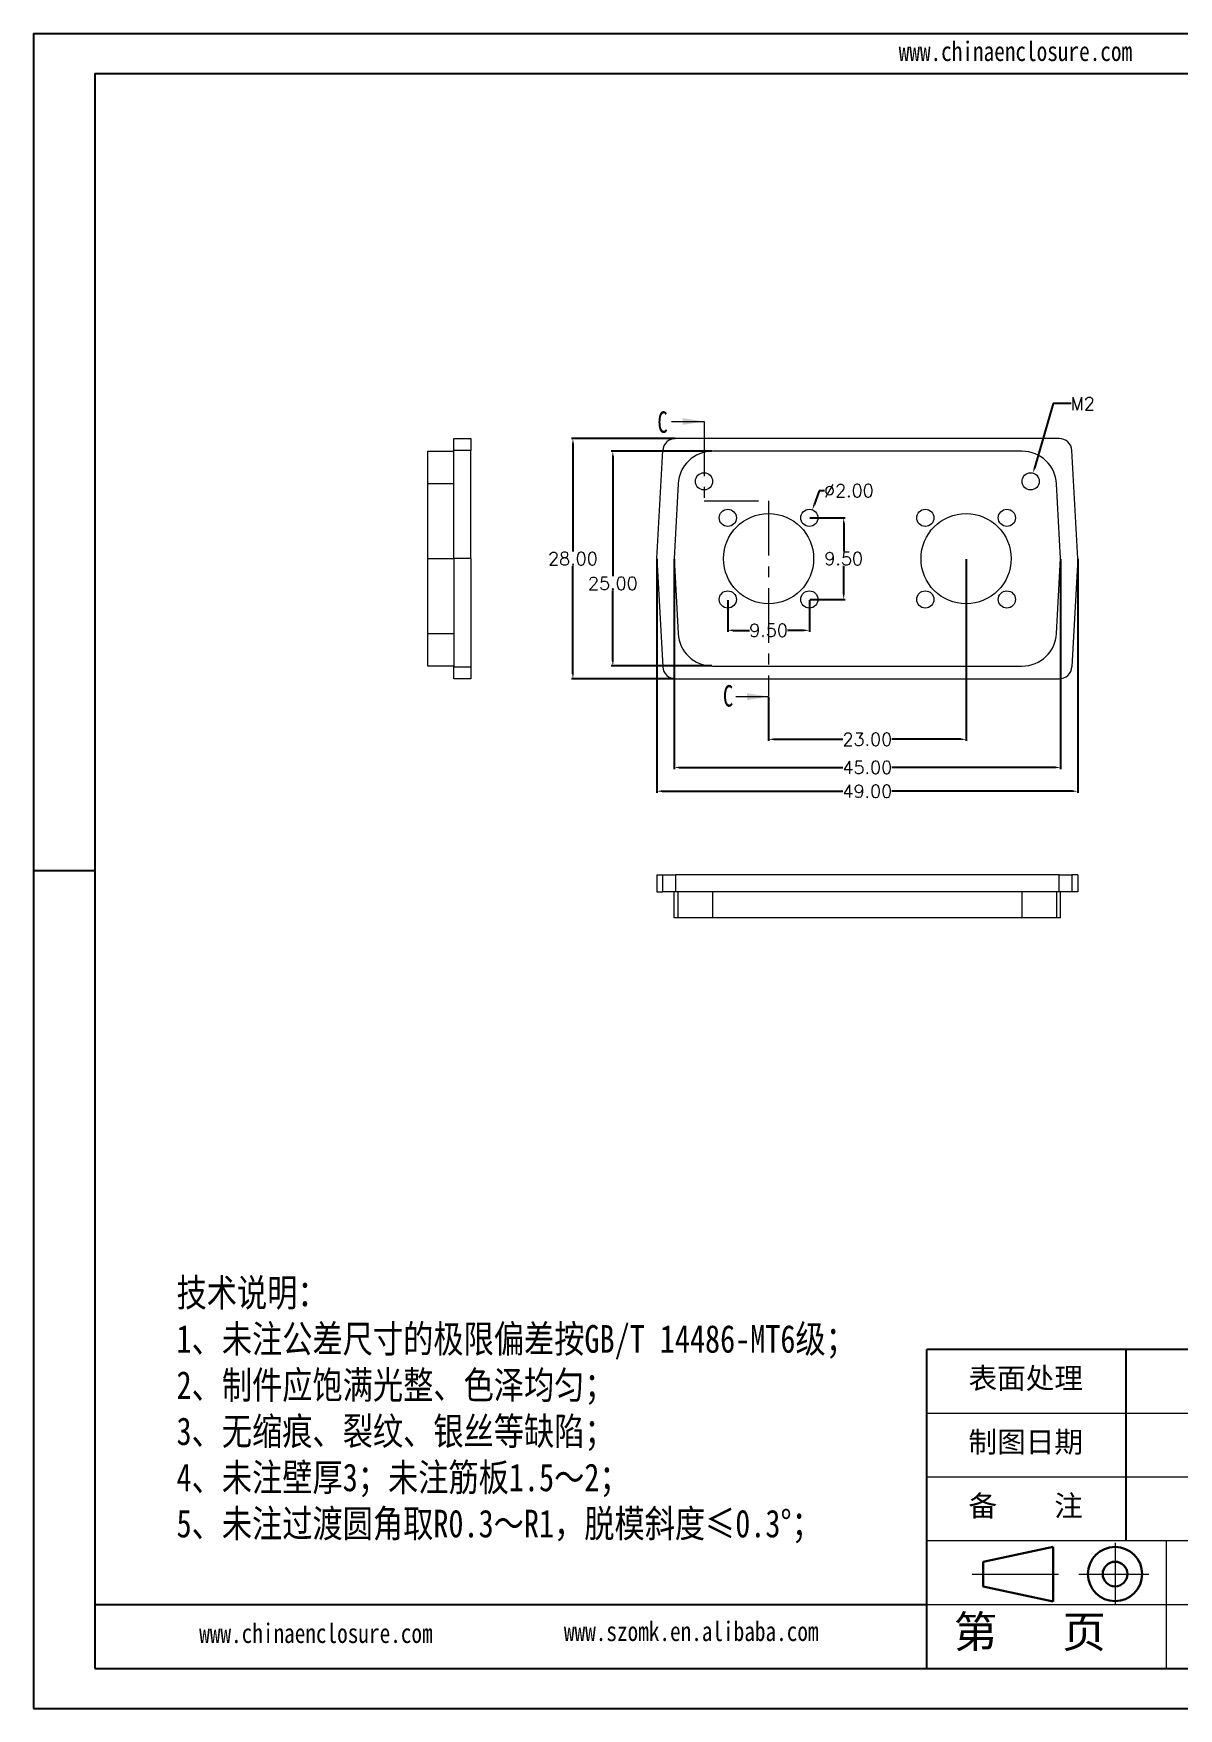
# Model space of a CAD drawing. Header units: inches. Extents: x 1430 to 4816, y 541 to 1061.
# Drawn here: x 2974.6 to 3107.9, y 573 to 768 of the extents above; entities that cross this region are included whole.
import ezdxf

# ---------------------------------------------------------------- set-up
doc = ezdxf.new("R2010")
doc.units = ezdxf.units.IN
doc.linetypes.add('CENTER', pattern=[10.16, 6.35, -1.27, 1.27, -1.27])
doc.linetypes.add('CENTER2', pattern=[28.575, 19.05, -3.175, 3.175, -3.175])
doc.layers.add('文字', color=81, linetype='Continuous')
for name, color, linetype, lineweight in [('粗实线', 7, 'Continuous', 30), ('细实线', 3, 'Continuous', 9), ('细点划线', 2, 'CENTER2', 9)]:
    doc.layers.add(name, color=color, linetype=linetype, lineweight=lineweight)
doc.styles.add('SLDTEXTSTYLE6', font='TXT', dxfattribs={"width": 0.7})
doc.styles.get("Standard").update_dxf_attribs({"font": 'txt', "bigfont": 'gbcbig.shx'})
doc.styles.add('宋体', font='', dxfattribs={"width": 0.8, "height": 3.5})
doc.styles.get('宋体').set_extended_font_data('SimSun')
doc.dimstyles.new('2', dxfattribs={"dimtxt": 1.5, "dimasz": 0.6, "dimexe": 0.18, "dimexo": 0.0625, "dimgap": 0.09, "dimtad": 0, "dimtih": 1, "dimtoh": 1, "dimzin": 0, "dimdsep": 46, "dimtxsty": 'Standard', "dimcen": 0, "dimadec": 0, "dimazin": 2, "dimtfac": 1, "dimtofl": 0, "dimtmove": 0, "dimatfit": 3, "dimfxl": 1, "dimtolj": 1, "dimtzin": 0, "dimarcsym": 0})

# ---------------------------------------------------------------- blocks, each defined once
blk = doc.blocks.new('*D42')
at = {"color": 0, "lineweight": -2, "transparency": 16777216}
for p, q in [((3047.14, 706.78), (3047.14, 679.59)), ((3096.14, 706.78), (3096.14, 679.59)), ((3047.74, 679.77), (3068.8, 679.77)), ((3095.54, 679.77), (3074.48, 679.77))]:
    blk.add_line(p, q, dxfattribs=at)
at = {"color": 0, "transparency": 16777216}
for points in [[(3047.74, 679.87), (3047.74, 679.67), (3047.14, 679.77)], [(3095.54, 679.87), (3095.54, 679.67), (3096.14, 679.77)]]:
    blk.add_solid(points, dxfattribs=at)
at = {"layer": 'Defpoints', "color": 0, "transparency": 16777216}
for p in [(3047.14, 706.85), (3096.14, 706.85), (3096.14, 679.77)]:
    blk.add_point(p, dxfattribs=at)
at = {"color": 0, "transparency": 16777216, "insert": (3071.64, 679.77), "char_height": 1.5, "attachment_point": 5}
blk.add_mtext('\\A1;49.00', dxfattribs=at)
blk = doc.blocks.new('*D43')
at = {"color": 0, "lineweight": -2, "transparency": 16777216}
for p, q in [((3049.25, 720.85), (3037.18, 720.85)), ((3037.36, 720.25), (3037.36, 707.69)), ((3037.36, 693.45), (3037.36, 706.01)), ((3049.25, 692.85), (3037.18, 692.85))]:
    blk.add_line(p, q, dxfattribs=at)
at = {"color": 0, "transparency": 16777216}
for points in [[(3037.26, 720.25), (3037.46, 720.25), (3037.36, 720.85)], [(3037.26, 693.45), (3037.46, 693.45), (3037.36, 692.85)]]:
    blk.add_solid(points, dxfattribs=at)
at = {"layer": 'Defpoints', "color": 0, "transparency": 16777216}
for p in [(3037.36, 720.85), (3049.31, 720.85), (3049.31, 692.85)]:
    blk.add_point(p, dxfattribs=at)
at = {"color": 0, "transparency": 16777216, "insert": (3037.36, 706.85), "char_height": 1.5, "attachment_point": 5}
blk.add_mtext('\\A1;28.00', dxfattribs=at)
blk = doc.blocks.new('*D44')
at = {"color": 0, "lineweight": -2, "transparency": 16777216}
for p, q in [((3083.14, 706.78), (3083.14, 685.63)), ((3060.14, 690.72), (3060.14, 685.63)), ((3060.74, 685.81), (3068.8, 685.81)), ((3082.54, 685.81), (3074.48, 685.81))]:
    blk.add_line(p, q, dxfattribs=at)
at = {"color": 0, "transparency": 16777216}
for points in [[(3060.74, 685.91), (3060.74, 685.71), (3060.14, 685.81)], [(3082.54, 685.91), (3082.54, 685.71), (3083.14, 685.81)]]:
    blk.add_solid(points, dxfattribs=at)
at = {"layer": 'Defpoints', "color": 0, "transparency": 16777216}
for p in [(3083.14, 706.85), (3060.14, 690.78), (3083.14, 685.81)]:
    blk.add_point(p, dxfattribs=at)
at = {"color": 0, "transparency": 16777216, "insert": (3071.64, 685.81), "char_height": 1.5, "attachment_point": 5}
blk.add_mtext('\\A1;23.00', dxfattribs=at)
blk = doc.blocks.new('*D45')
at = {"color": 0, "lineweight": -2, "transparency": 16777216}
for p, q in [((3049.14, 706.78), (3049.14, 682.35)), ((3094.14, 706.78), (3094.14, 682.35)), ((3049.74, 682.53), (3068.8, 682.53)), ((3093.54, 682.53), (3074.48, 682.53))]:
    blk.add_line(p, q, dxfattribs=at)
at = {"color": 0, "transparency": 16777216}
for points in [[(3049.74, 682.63), (3049.74, 682.43), (3049.14, 682.53)], [(3093.54, 682.63), (3093.54, 682.43), (3094.14, 682.53)]]:
    blk.add_solid(points, dxfattribs=at)
at = {"layer": 'Defpoints', "color": 0, "transparency": 16777216}
for p in [(3049.14, 706.85), (3094.14, 706.85), (3094.14, 682.53)]:
    blk.add_point(p, dxfattribs=at)
at = {"color": 0, "transparency": 16777216, "insert": (3071.64, 682.53), "char_height": 1.5, "attachment_point": 5}
blk.add_mtext('\\A1;45.00', dxfattribs=at)
blk = doc.blocks.new('*D46')
at = {"color": 0, "lineweight": -2, "transparency": 16777216}
for p, q in [((3055.39, 702.03), (3055.39, 698.32)), ((3064.89, 702.03), (3064.89, 698.32)), ((3055.99, 698.5), (3057.93, 698.5)), ((3064.29, 698.5), (3062.36, 698.5))]:
    blk.add_line(p, q, dxfattribs=at)
at = {"color": 0, "transparency": 16777216}
for points in [[(3055.99, 698.6), (3055.99, 698.4), (3055.39, 698.5)], [(3064.29, 698.6), (3064.29, 698.4), (3064.89, 698.5)]]:
    blk.add_solid(points, dxfattribs=at)
at = {"layer": 'Defpoints', "color": 0, "transparency": 16777216}
for p in [(3055.39, 702.1), (3064.89, 702.1), (3064.89, 698.5)]:
    blk.add_point(p, dxfattribs=at)
at = {"color": 0, "transparency": 16777216, "insert": (3060.14, 698.5), "char_height": 1.5, "attachment_point": 5}
blk.add_mtext('\\A1;9.50', dxfattribs=at)
blk = doc.blocks.new('*D47')
at = {"color": 0, "lineweight": -2, "transparency": 16777216}
for p, q in [((3064.95, 711.6), (3069.07, 711.6)), ((3068.89, 711), (3068.89, 707.69)), ((3068.89, 702.7), (3068.89, 706.01)), ((3064.95, 702.1), (3069.07, 702.1))]:
    blk.add_line(p, q, dxfattribs=at)
at = {"color": 0, "transparency": 16777216}
for points in [[(3068.79, 711), (3068.99, 711), (3068.89, 711.6)], [(3068.79, 702.7), (3068.99, 702.7), (3068.89, 702.1)]]:
    blk.add_solid(points, dxfattribs=at)
at = {"layer": 'Defpoints', "color": 0, "transparency": 16777216}
for p in [(3064.89, 711.6), (3068.89, 711.6), (3064.89, 702.1)]:
    blk.add_point(p, dxfattribs=at)
at = {"color": 0, "transparency": 16777216, "insert": (3068.89, 706.85), "char_height": 1.5, "attachment_point": 5}
blk.add_mtext('\\A1;9.50', dxfattribs=at)
blk = doc.blocks.new('*D48')
at = {"color": 0, "lineweight": -2, "transparency": 16777216}
for p, q in [((3066.05, 714.76), (3065.44, 713.1)), ((3066.65, 714.76), (3066.05, 714.76))]:
    blk.add_line(p, q, dxfattribs=at)
at = {"color": 0, "transparency": 16777216}
blk.add_solid([(3065.35, 713.13), (3065.54, 713.06), (3065.24, 712.53)], dxfattribs=at)
at = {"layer": 'Defpoints', "color": 0, "transparency": 16777216}
for p in [(3065.24, 712.53), (3064.55, 710.66)]:
    blk.add_point(p, dxfattribs=at)
at = {"color": 0, "transparency": 16777216, "insert": (3069.49, 714.76), "char_height": 1.5, "attachment_point": 5}
blk.add_mtext('\\A1;∅2.00', dxfattribs=at)
blk = doc.blocks.new('*D49')
at = {"color": 0, "lineweight": -2, "transparency": 16777216}
for p, q in [((3053.54, 719.35), (3041.83, 719.35)), ((3042.01, 718.75), (3042.01, 704.8)), ((3042.01, 694.95), (3042.01, 703.12)), ((3053.54, 694.35), (3041.83, 694.35))]:
    blk.add_line(p, q, dxfattribs=at)
at = {"color": 0, "transparency": 16777216}
for points in [[(3041.91, 718.75), (3042.11, 718.75), (3042.01, 719.35)], [(3041.91, 694.95), (3042.11, 694.95), (3042.01, 694.35)]]:
    blk.add_solid(points, dxfattribs=at)
at = {"layer": 'Defpoints', "color": 0, "transparency": 16777216}
for p in [(3042.01, 719.35), (3053.6, 719.35), (3053.6, 694.35)]:
    blk.add_point(p, dxfattribs=at)
at = {"color": 0, "transparency": 16777216, "insert": (3042.01, 703.96), "char_height": 1.5, "attachment_point": 5}
blk.add_mtext('\\A1;25.00', dxfattribs=at)
blk = doc.blocks.new('*D50')
at = {"color": 0, "lineweight": -2, "transparency": 16777216}
for p, q in [((3093.27, 724.9), (3091.1, 717.38)), ((3095.37, 724.9), (3093.27, 724.9))]:
    blk.add_line(p, q, dxfattribs=at)
at = {"color": 0, "transparency": 16777216}
blk.add_solid([(3091, 717.41), (3091.19, 717.35), (3090.93, 716.81)], dxfattribs=at)
at = {"layer": 'Defpoints', "color": 0, "transparency": 16777216}
for p in [(3090.93, 716.81), (3090.37, 714.88)]:
    blk.add_point(p, dxfattribs=at)
at = {"color": 0, "transparency": 16777216, "insert": (3096.71, 724.9), "char_height": 1.5, "attachment_point": 5}
blk.add_mtext('\\A1;M2', dxfattribs=at)

msp = doc.modelspace()

# ---------------------------------------------------------------- linework, layer by layer
for p, q in [((2974.553, 767.996), (3250.395, 767.996)), ((2974.553, 767.996), (2974.553, 572.957)), ((2981.691, 763.353), (3245.751, 763.353)), ((2981.691, 763.353), (2981.691, 577.601)), ((2981.691, 670.477), (2974.553, 670.477)), ((2974.553, 663.253), (2974.553, 572.957)), ((3134.3, 614.751), (3078.574, 614.751)), ((3078.574, 577.601), (3078.574, 614.751)), ((3101.793, 592.461), (3101.793, 614.751)), ((3078.574, 585.031), (2981.691, 585.031)), ((2981.691, 577.601), (3245.751, 577.601)), ((2974.553, 572.957), (3250.395, 572.957)), ((2974.553, 572.957), (3102.258, 572.957))]:
    msp.add_line(p, q)
at = {"color": 7, "linetype": 'Continuous', "lineweight": 0}
for p, q in [((3048.83, 722.817), (3052.63, 722.817)), ((3056.341, 690.781), (3060.141, 690.781))]:
    msp.add_line(p, q, dxfattribs=at)
at = {"color": 1, "linetype": 'CENTER', "lineweight": 0}
for p, q in [((3052.63, 722.817), (3052.63, 713.57)), ((3052.63, 713.57), (3060.141, 713.57)), ((3060.141, 713.57), (3060.141, 690.781))]:
    msp.add_line(p, q, dxfattribs=at)
at = {"color": 7, "linetype": 'Continuous', "lineweight": 15}
for p, q in [((3023.478, 720.846), (3025.478, 720.846)), ((3023.478, 719.426), (3023.478, 720.846)), ((3025.478, 720.846), (3025.478, 719.426)), ((3093.969, 720.846), (3049.313, 720.846)), ((3020.478, 719.346), (3023.478, 719.346)), ((3020.478, 715.56), (3020.478, 719.346)), ((3023.478, 706.846), (3023.478, 719.426)), ((3025.478, 719.426), (3023.478, 719.426)), ((3025.478, 706.846), (3025.478, 719.426)), ((3047.141, 706.846), (3047.815, 719.426)), ((3089.68, 719.346), (3053.602, 719.346)), ((3096.141, 706.846), (3095.467, 719.426)), ((3020.478, 706.846), (3020.478, 715.56)), ((3023.478, 715.56), (3020.478, 715.56)), ((3049.608, 715.56), (3049.141, 706.846)), ((3094.141, 706.846), (3093.674, 715.56)), ((3020.478, 706.846), (3023.478, 706.846)), ((3020.478, 698.132), (3020.478, 706.846)), ((3025.478, 706.846), (3023.478, 706.846)), ((3023.478, 706.846), (3023.478, 694.265)), ((3025.478, 706.846), (3025.478, 694.265)), ((3047.141, 706.846), (3047.815, 694.265)), ((3049.141, 706.846), (3049.608, 698.132)), ((3093.674, 698.132), (3094.141, 706.846)), ((3096.141, 706.846), (3095.467, 694.265)), ((3020.478, 698.132), (3023.478, 698.132)), ((3020.478, 694.346), (3020.478, 698.132)), ((3023.478, 694.346), (3020.478, 694.346)), ((3053.602, 694.346), (3089.68, 694.346)), ((3023.478, 694.265), (3025.478, 694.265)), ((3023.478, 692.846), (3023.478, 694.265)), ((3025.478, 692.846), (3023.478, 692.846)), ((3025.478, 694.265), (3025.478, 692.846)), ((3049.313, 692.846), (3093.969, 692.846)), ((3047.141, 670.037), (3047.141, 668.037)), ((3047.141, 670.037), (3047.815, 670.037)), ((3047.815, 668.037), (3047.815, 670.037)), ((3047.815, 670.037), (3049.313, 670.037)), ((3049.313, 670.037), (3049.313, 668.037)), ((3093.969, 670.037), (3049.313, 670.037)), ((3093.969, 668.037), (3093.969, 670.037)), ((3093.969, 670.037), (3095.467, 670.037)), ((3095.467, 670.037), (3095.467, 668.037)), ((3096.141, 670.037), (3095.467, 670.037)), ((3096.141, 670.037), (3096.141, 668.037)), ((3047.141, 668.037), (3047.815, 668.037)), ((3049.313, 668.037), (3047.815, 668.037)), ((3049.141, 665.037), (3049.141, 668.037)), ((3093.969, 668.037), (3049.313, 668.037)), ((3049.608, 665.037), (3049.608, 668.037)), ((3053.602, 668.037), (3053.602, 665.037)), ((3089.68, 665.037), (3089.68, 668.037)), ((3093.674, 668.037), (3093.674, 665.037)), ((3095.467, 668.037), (3093.969, 668.037)), ((3094.141, 665.037), (3094.141, 668.037)), ((3096.141, 668.037), (3095.467, 668.037)), ((3049.608, 665.037), (3049.141, 665.037)), ((3053.602, 665.037), (3049.608, 665.037)), ((3089.68, 665.037), (3053.602, 665.037)), ((3093.674, 665.037), (3089.68, 665.037)), ((3094.141, 665.037), (3093.674, 665.037))]:
    msp.add_line(p, q, dxfattribs=at)
for centre, radius in [((3052.63, 715.846), 1), ((3090.651, 715.846), 1), ((3055.391, 711.596), 1), ((3060.141, 706.846), 5.25), ((3064.891, 711.596), 1), ((3078.391, 711.596), 1), ((3083.141, 706.846), 5.25), ((3087.891, 711.596), 1), ((3055.391, 702.096), 1), ((3064.891, 702.096), 1), ((3078.391, 702.096), 1), ((3087.891, 702.096), 1)]:
    msp.add_circle(centre, radius, dxfattribs=at)
for centre, radius, start, end in [((3049.313, 719.346), 1.5, 90, 176.93351), ((3093.969, 719.346), 1.5, 3.06649, 90), ((3053.602, 715.346), 4, 90, 176.93352), ((3089.68, 715.346), 4, 3.06649, 90), ((3053.602, 698.346), 4, 183.06648, 270), ((3089.68, 698.346), 4, 270, 356.93351), ((3049.313, 694.346), 1.5, 183.06649, 270), ((3093.969, 694.346), 1.5, 270, 356.93351)]:
    msp.add_arc(centre, radius, start, end, dxfattribs=at)
at = {"color": 7, "linetype": 'Continuous', "lineweight": 0}
for points in [[(3052.63, 722.817), (3050.13, 723.217), (3050.13, 722.417)], [(3060.141, 690.781), (3057.641, 691.181), (3057.641, 690.381)]]:
    msp.add_solid(points, dxfattribs=at)
at = {"layer": '粗实线', "color": 7}
for p, q in [((3093.259, 591.766), (3085.141, 590.045)), ((3093.259, 591.766), (3093.259, 585.403)), ((3085.141, 590.045), (3085.141, 587.174)), ((3085.141, 587.174), (3093.259, 585.403))]:
    msp.add_line(p, q, dxfattribs=at)
for radius in [3.156, 1.436]:
    msp.add_circle((3100.485, 588.609), radius, dxfattribs=at)
at = {"layer": '细实线', "color": 7}
for p, q in [((3134.3, 607.321), (3078.574, 607.321)), ((3134.3, 599.891), (3078.574, 599.891)), ((3245.751, 592.461), (3078.574, 592.461)), ((3106.437, 592.461), (3106.437, 577.601)), ((3134.3, 585.031), (3078.574, 585.031))]:
    msp.add_line(p, q, dxfattribs=at)
at = {"layer": '细点划线', "color": 7}
for p, q in [((3100.485, 592.243), (3100.485, 585.031)), ((3083.846, 588.609), (3093.881, 588.609)), ((3096.263, 588.609), (3104.421, 588.609))]:
    msp.add_line(p, q, dxfattribs=at)

# ---------------------------------------------------------------- texts
at = {"color": 7, "linetype": 'Continuous', "char_height": 2.5, "attachment_point": 1, "style": 'SLDTEXTSTYLE6'}
for insert in [(3047.202, 723.998), (3054.832, 692.12)]:
    msp.add_mtext('C', dxfattribs=dict(at, insert=insert))
at = {"char_height": 2.44351, "width": 1388.76888, "attachment_point": 1}
for s, insert in [('{\\fSimHei|b0|i0|c134|p49;表面处理}', (3083.42, 612.642)), ('{\\fSimHei|b0|i0|c134|p49;制图日期}', (3083.42, 605.212)), ('{\\fSimHei|b0|i0|c134|p49;备    注}', (3083.42, 597.782))]:
    msp.add_mtext(s, dxfattribs=dict(at, insert=insert))
at = {"layer": '文字', "color": 0, "attachment_point": 1, "style": '宋体'}
for s, insert, char_height, width in [('www.chinaenclosure.com', (3075.293, 767.06), 2.2703, 39.88705), ('{\\H1.111x;技术说明：\\P1、未注公差尺寸的极限偏差按GB/T 14486-MT6级；\\P2、制件应饱满光整、色泽均匀；\\P3、无缩痕、裂纹、银丝等缺陷；\\P4、未注壁厚3；未注筋板1.5～2；\\P5、未注过渡圆角取R0.3～R1，脱模斜度≤0.3%%D；}', (2991.207, 622.985), 2.90238, 105.7143), ('www.szomk.en.alibaba.com', (3036.311, 583.081), 2.2703, 39.88705), ('www.chinaenclosure.com', (2993.847, 582.856), 2.2703, 39.88705)]:
    msp.add_mtext(s, dxfattribs=dict(at, insert=insert, char_height=char_height, width=width))
at = {"layer": '细实线', "color": 7, "insert": (3081.701, 583.754), "char_height": 3.71504, "width": 27.86281, "attachment_point": 1}
msp.add_mtext('{\\fSimSun|b0|i0|c134|p54;第   页}', dxfattribs=at)

# ---------------------------------------------------------------- dimensions: what is measured, and where the dimension line sits
dim = msp.add_diameter_dim_2p(p1=(3090.374, 714.885), p2=(3090.929, 716.806), text='M2', dimstyle='2')
dim.commit()
dim.dimension.update_dxf_attribs({"geometry": '*D50', "text_midpoint": (3096.707, 724.897), "dimtype": 163})
for base, p1, p2, picture, middle in [((3037.36, 720.846), (3049.313, 692.846), (3049.313, 720.846), '*D43', (3037.36, 706.846)), ((3042.013, 719.346), (3053.602, 694.346), (3053.602, 719.346), '*D49', (3042.013, 703.964))]:
    dim = msp.add_linear_dim(base=base, p1=p1, p2=p2, angle=90, dimstyle='2')
    dim.commit()
    dim.dimension.update_dxf_attribs({"geometry": picture, "text_midpoint": middle, "dimtype": 160})
dim = msp.add_diameter_dim_2p(p1=(3064.546, 710.657), p2=(3065.236, 712.534), dimstyle='2')
dim.commit()
dim.dimension.update_dxf_attribs({"geometry": '*D48', "text_midpoint": (3069.493, 714.757), "dimtype": 163})
dim = msp.add_linear_dim(base=(3068.894, 711.596), p1=(3064.891, 702.096), p2=(3064.891, 711.596), angle=90, dimstyle='2')
dim.commit()
dim.dimension.update_dxf_attribs({"geometry": '*D47', "text_midpoint": (3068.894, 706.846)})
for base, p1, p2, picture, middle in [((3096.141, 679.768), (3047.141, 706.846), (3096.141, 706.846), '*D42', (3071.641, 679.768)), ((3083.141, 685.805), (3060.141, 690.781), (3083.141, 706.846), '*D44', (3071.641, 685.805))]:
    dim = msp.add_linear_dim(base=base, p1=p1, p2=p2, dimstyle='2')
    dim.commit()
    dim.dimension.update_dxf_attribs({"geometry": picture, "text_midpoint": middle, "dimtype": 160})
for base, p1, p2, picture, middle in [((3094.141, 682.527), (3049.141, 706.846), (3094.141, 706.846), '*D45', (3071.641, 682.527)), ((3064.891, 698.497), (3055.391, 702.096), (3064.891, 702.096), '*D46', (3060.141, 698.497))]:
    dim = msp.add_linear_dim(base=base, p1=p1, p2=p2, dimstyle='2')
    dim.commit()
    dim.dimension.update_dxf_attribs({"geometry": picture, "text_midpoint": middle})

doc.saveas('drawing.dxf')
